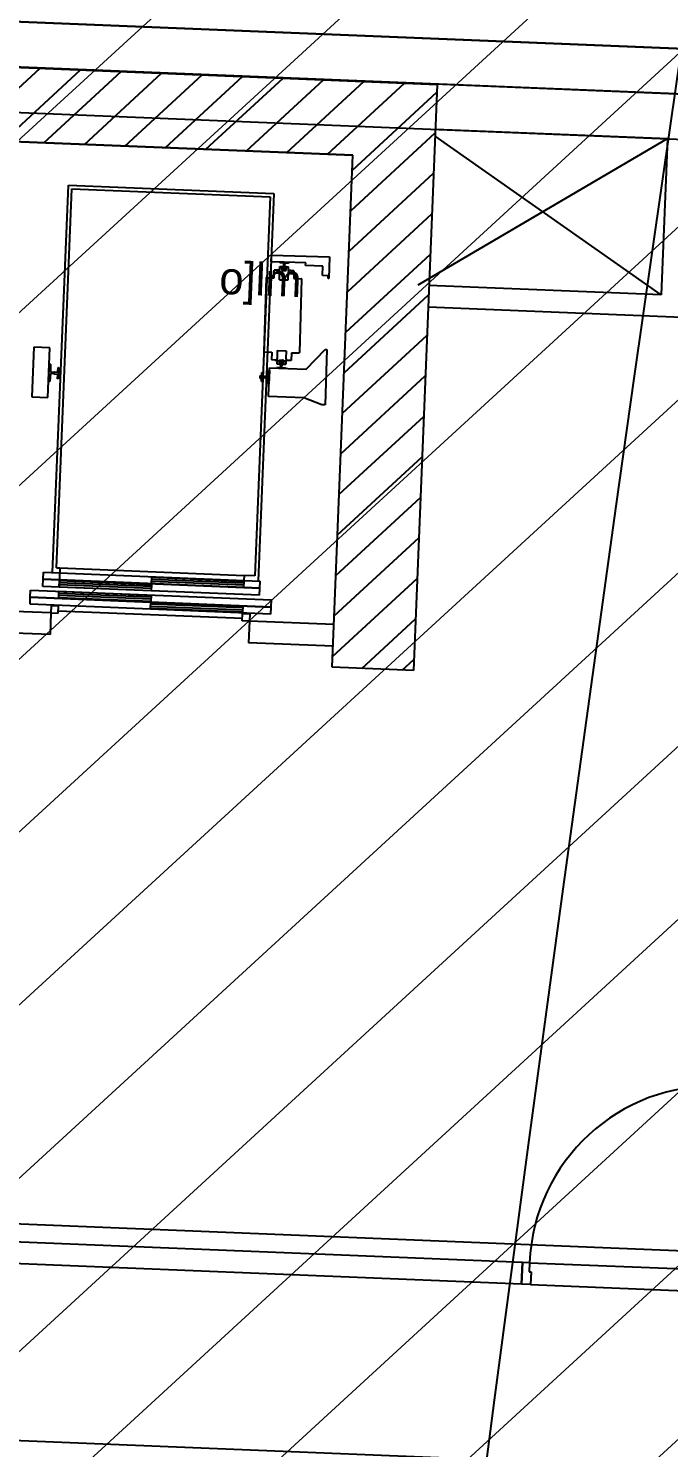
# Model space of a CAD drawing. Extents: x -678889171 to 586587, y -792238163 to 335485.
# Drawn here: x -678722922 to -678719375, y -791968313 to -791960455 of the extents above; entities that cross this region are included whole.
import ezdxf
from ezdxf.enums import TextEntityAlignment as Align

# ---------------------------------------------------------------- set-up
doc = ezdxf.new("R2010")
doc.units = 0
doc.header["$MEASUREMENT"] = 0
for name, color, linetype in [('A-FLOR-PATT', 252, 'Continuous'), ('A-SITE-PATT', 252, 'Continuous'), ('A-WALL', 252, 'Continuous')]:
    doc.layers.add(name, color=color, linetype=linetype)
doc.layers.add('BASEMENT3 LAYOUT$0$HATCH2', color=252, linetype='Continuous', lineweight=15)
doc.styles.add('Ground floor Towers$0$$Bas01-Rname$0$EN-SC', font='swissc.ttf')
doc.styles.add('Ground floor Towers$0$$Bas01-Rname$0$EN-SCL', font='swisscl.ttf')
doc.styles.add('Ground floor Towers$0$04-Ground Floor$0$RN FOR LICENSE UPPER GR$0$AR-SR', font='sarb.shx')
doc.styles.add('Ground floor Towers$0$04-Ground Floor$0$V2-lower ground$0$LEVEL  FOR LICENSE LOWER GR$0$$LG- LEVEL$0$AR-SR', font='sarb.shx')

# ---------------------------------------------------------------- blocks, each defined once
blk = doc.blocks.new('A$C61C61320')
at = {"layer": 'BASEMENT3 LAYOUT$0$HATCH2'}
h = blk.add_hatch(dxfattribs=at)
h.set_pattern_fill('JIS_WOOD', color=256, scale=1000, style=0)
h.set_pattern_definition([(45, (-845211.5632561638, -471074.8112416068), (-499.9999991609842, 499.9999991609843), [])])
edge = h.paths.add_edge_path()
edge.add_line((-87728.88771757309, -14436.92520058164), (11085.99286301623, -14077.61977391216))
edge.add_line((11085.9928630162, -14077.61977391216), (11086.00013759563, -61296.12011963065))
edge.add_line((11086.00013759569, -61296.12011963065), (-23868.16462742418, -60220.57708285929))
edge.add_line((-23868.16462742421, -60220.57708285929), (-23388.15647815715, -47455.2645226442))
edge.add_arc((-38984.06513334403, -44366.02445463254), 15898.9235792472, 348.7958745272753, 525.9866040010601)
edge.add_line((-54409.82303213701, -40516.12001080933), (-55179.78612954497, -49076.3717473704))
edge.add_line((-55179.78612954495, -49076.3717473704), (-87616.00626249687, -47227.09333388295))
edge.add_line((-87616.00626249681, -47227.09333388295), (-87728.88771757303, -14436.92520058164))
blk = doc.blocks.new('GR')
at = {"layer": 'A-FLOR-PATT'}
for p, q in [((89442.48227115592, 226806.0036880783), (54319.33480194682, 226806.0036511518)), ((98135, 226805), (55730, 226805)), ((98135, 226555), (55680, 226555)), ((63279.79147918036, 226554.9820317471, -6.574195595121094e-08), (74231.00905044892, 226553.696920751, -6.574195595121094e-08)), ((63279.79147918036, 226554.9820317471, -6.574195595121094e-08), (74231.00905044892, 226553.696920751, -6.574195595121094e-08)), ((71618.60137801873, 226142.9862007136, -6.574195595121094e-08), (72029.57043398637, 226553.9552566812, -6.574195595121094e-08)), ((71843.10778094898, 226142.9862006172, -6.574195595121094e-08), (72254.05049457285, 226553.928914241, -6.574195595121094e-08)), ((72067.61418387922, 226142.9862005208, -6.574195595121094e-08), (72478.53055515932, 226553.9025718009, -6.574195595121094e-08)), ((72292.1205868097, 226142.9862004241, -6.574195595121094e-08), (72703.01061574626, 226553.8762293607, -6.574195595121094e-08)), ((72516.62698973995, 226142.9862003278, -6.574195595121094e-08), (72927.49067633227, 226553.8498869201, -6.574195595121094e-08)), ((72741.13339266996, 226142.9862002311, -6.574195595121094e-08), (73151.97073691874, 226553.8235444799, -6.574195595121094e-08)), ((72965.6397956002, 226142.9862001347, -6.574195595121094e-08), (73376.45079750544, 226553.79720204, -6.574195595121094e-08)), ((73190.14619853068, 226142.9862000386, -6.574195595121094e-08), (73600.93085809192, 226553.7708595998, -6.574195595121094e-08)), ((73414.65260146093, 226142.9861999417, -6.574195595121094e-08), (73825.41091867862, 226553.7445171594, -6.574195595121094e-08)), ((73639.15900439117, 226142.9861998453, -6.574195595121094e-08), (74049.8909792651, 226553.7181747193, -6.574195595121094e-08)), ((74169.68770575814, 226556.1981132966), (89845.21479806527, 226556.2472603243)), ((74231.00905044892, 226553.696920751, -6.574195595121094e-08), (74230.99081492951, 223305.6208390337, -6.574195595121094e-08)), ((74231.00905044892, 226553.696920751, -6.574195595121094e-08), (74231.00905044892, 223305.6208389314, -6.574195595121094e-08)), ((73781.00905044889, 226060.3298428764, -6.574195595121094e-08), (74231.00905044912, 226510.3298428766, -6.574195595121094e-08)), ((-2249.999999999971, 226305), (106689.9999999999, 226305)), ((73781.00905044866, 225835.8234398495, -6.574195595121094e-08), (74231.00905044866, 226285.8234398495, -6.574195595121094e-08)), ((74170.87256294923, 225440.3205815316), (75518.53570652555, 226306.1981372058)), ((74231.00905044469, 226306.1981133787), (75522.09143448726, 226306.1981151053)), ((75518.53570652561, 225440.3205815316), (74231.00905044474, 226267.560243286)), ((75518.53570652555, 226306.1981151006), (75518.53570652561, 225440.3205815316)), ((69981.00905044892, 226142.9861997839, -6.574195595121094e-08), (73781.00905044892, 226142.9861997839, -6.574195595121094e-08)), ((73781.00905044892, 226142.9861997839, -6.574195595121094e-08), (69981.00905044892, 226142.9861997839, -6.574195595121094e-08)), ((73781.00905044892, 223305.6233653451, -6.574195595121094e-08), (73781.00905044892, 226142.9861997839, -6.574195595121094e-08)), ((73781.00905044892, 223305.6208390337, -6.574195595121094e-08), (73781.00905044892, 226142.9861997839, -6.574195595121094e-08)), ((73781.00905044866, 225611.3170368229, -6.574195595121094e-08), (74231.00905044889, 226061.3170368231, -6.574195595121094e-08)), ((72212.40461625096, 223766.9147712115, -6.574195595121094e-08), (72212.40461625096, 225914.0576283547, -6.574195595121094e-08)), ((72212.40461625096, 225914.0576283547, -6.574195595121094e-08), (73351.6903305367, 225914.0576283547, -6.574195595121094e-08)), ((72232.04747339383, 223794.4147712115, -6.574195595121094e-08), (72232.04747339383, 225894.4147712119, -6.574195595121094e-08)), ((72232.04747339383, 225894.4147712119, -6.574195595121094e-08), (73332.04747339385, 225894.4147712119, -6.574195595121094e-08)), ((73332.04747339385, 225894.4147712119, -6.574195595121094e-08), (73332.04747339382, 223794.4147712115, -6.574195595121094e-08)), ((73351.6903305367, 225914.0576283547, -6.574195595121094e-08), (73351.6903305367, 223766.9147712115, -6.574195595121094e-08)), ((73781.00905044912, 225386.8106337963, -6.574195595121094e-08), (74231.00905044889, 225836.810633796, -6.574195595121094e-08)), ((73781.00905044889, 225162.3042307694, -6.574195595121094e-08), (74231.00905044889, 225612.3042307694, -6.574195595121094e-08)), ((73351.69033053672, 225571.3851540074, -6.574195595121094e-08), (73674.65325818182, 225575.0255833107, -6.574195595121094e-08)), ((73352.10558863213, 225534.5452763293, -6.574195595121094e-08), (73351.69033053672, 225571.3851540074, -6.574195595121094e-08)), ((73425.17134602713, 225535.3688715519, -6.574195595121094e-08), (73352.10558863213, 225534.5452763293, -6.574195595121094e-08)), ((73399.99742961375, 225535.0851118533, -6.574195595121094e-08), (73450.34526244053, 225535.6526312504, -6.574195595121094e-08)), ((73401.57395032654, 225531.4184265062, -6.574195595121094e-08), (73399.99742961375, 225535.0851118533, -6.574195595121094e-08)), ((73422.92595166039, 225530.2774347402, -6.574195595121094e-08), (73401.57395032654, 225531.4184265062, -6.574195595121094e-08)), ((73423.09447723742, 225515.3265843824, -6.574195595121094e-08), (73422.92595166039, 225530.2774347402, -6.574195595121094e-08)), ((73543.6729525585, 225536.7046184255, -6.574195595121094e-08), (73425.17134602713, 225535.3688715519, -6.574195595121094e-08)), ((73448.85179334682, 225531.9513410619, -6.574195595121094e-08), (73427.53093637014, 225530.3293420021, -6.574195595121094e-08)), ((73427.53093637014, 225530.3293420021, -6.574195595121094e-08), (73427.6994619472, 225515.3784916443, -6.574195595121094e-08)), ((73450.34526244053, 225535.6526312504, -6.574195595121094e-08), (73448.85179334682, 225531.9513410619, -6.574195595121094e-08)), ((73543.83905579668, 225521.9686673543, -6.574195595121094e-08), (73543.6729525585, 225536.7046184255, -6.574195595121094e-08)), ((73674.65325818182, 225575.0255833107, -6.574195595121094e-08), (73676.00284699196, 225455.2959808567, -6.574195595121094e-08)), ((73330.99136048603, 225446.4944130058, -6.574195595121094e-08), (73371.51522593197, 225446.9511969107, -6.574195595121094e-08)), ((73401.11665825783, 225490.2701816465, -6.574195595121094e-08), (73371.03075815397, 225489.9310542019, -6.574195595121094e-08)), ((73371.51522593197, 225446.9511969107, -6.574195595121094e-08), (73371.03075815397, 225489.9310542019, -6.574195595121094e-08)), ((73388.83669903174, 225490.1317622814, -6.574195595121094e-08), (73401.11665825783, 225490.2701816465, -6.574195595121094e-08)), ((73401.11665825783, 225490.2701816465, -6.574195595121094e-08), (73388.83669903174, 225490.1317622814, -6.574195595121094e-08)), ((73401.15264729277, 225487.0773922477, -6.574195595121094e-08), (73399.61765238948, 225487.0600898271, -6.574195595121094e-08)), ((73399.67302013552, 225482.1481061367, -6.574195595121094e-08), (73399.61765238948, 225487.0600898271, -6.574195595121094e-08)), ((73401.20801503878, 225482.1654085573, -6.574195595121094e-08), (73399.67302013552, 225482.1481061367, -6.574195595121094e-08)), ((73400.87580856249, 225511.6373106999, -6.574195595121094e-08), (73418.06775147891, 225511.831097811, -6.574195595121094e-08)), ((73401.15264729277, 225487.0773922477, -6.574195595121094e-08), (73400.87580856249, 225511.6373106999, -6.574195595121094e-08)), ((73401.70632475332, 225437.9575553435, -6.574195595121094e-08), (73401.20801503878, 225482.1654085573, -6.574195595121094e-08)), ((73413.15576778851, 225511.775730065, -6.574195595121094e-08), (73418.06775147891, 225511.831097811, -6.574195595121094e-08)), ((73413.39800167749, 225490.2858014194, -6.574195595121094e-08), (73413.15576778851, 225511.775730065, -6.574195595121094e-08)), ((73413.39800167749, 225490.2858014194, -6.574195595121094e-08), (73437.95792012959, 225490.5626401497, -6.574195595121094e-08)), ((73418.30998536796, 225490.3411691654, -6.574195595121094e-08), (73418.06775147891, 225511.831097811, -6.574195595121094e-08)), ((73418.30998536796, 225490.3411691654, -6.574195595121094e-08), (73418.06775147891, 225511.831097811, -6.574195595121094e-08)), ((73419.22910713173, 225490.5179082009, -6.574195595121094e-08), (73421.31412364621, 225493.5682267963, -6.574195595121094e-08)), ((73429.96982009105, 225493.6657935704, -6.574195595121094e-08), (73421.31412364621, 225493.5682267963, -6.574195595121094e-08)), ((73421.34398613952, 225493.5685634055, -6.574195595121094e-08), (73429.93995759774, 225493.6654569611, -6.574195595121094e-08)), ((73422.70318844906, 225509.1814140432, -6.574195595121094e-08), (73423.09447723742, 225515.3265843824, -6.574195595121094e-08)), ((73422.87898104273, 225493.5858658261, -6.574195595121094e-08), (73422.70318844906, 225509.1814140432, -6.574195595121094e-08)), ((73428.40496269448, 225493.6481545405, -6.574195595121094e-08), (73422.87898104273, 225493.5858658261, -6.574195595121094e-08)), ((73427.6994619472, 225515.3784916443, -6.574195595121094e-08), (73428.22917010076, 225509.2437027575, -6.574195595121094e-08)), ((73428.22917010076, 225509.2437027575, -6.574195595121094e-08), (73428.40496269448, 225493.6481545405, -6.574195595121094e-08)), ((73432.12306431908, 225490.6632485343, -6.574195595121094e-08), (73429.96982009105, 225493.6657935704, -6.574195595121094e-08)), ((73432.80370255018, 225511.9972010492, -6.574195595121094e-08), (73449.99564546667, 225512.1909881604, -6.574195595121094e-08)), ((73432.80370255018, 225511.9972010492, -6.574195595121094e-08), (73437.71568624061, 225512.0525687953, -6.574195595121094e-08)), ((73433.0459364392, 225490.5072724036, -6.574195595121094e-08), (73432.80370255018, 225511.9972010492, -6.574195595121094e-08)), ((73433.0459364392, 225490.5072724036, -6.574195595121094e-08), (73432.80370255018, 225511.9972010492, -6.574195595121094e-08)), ((73437.95792012959, 225490.5626401497, -6.574195595121094e-08), (73437.71568624061, 225512.0525687953, -6.574195595121094e-08)), ((73450.27248419693, 225487.6310697083, -6.574195595121094e-08), (73449.99564546667, 225512.1909881604, -6.574195595121094e-08)), ((73480.32239526583, 225491.1629865517, -6.574195595121094e-08), (73450.23649516201, 225490.8238591071, -6.574195595121094e-08)), ((73462.51645438802, 225490.9622784723, -6.574195595121094e-08), (73450.23649516201, 225490.8238591071, -6.574195595121094e-08)), ((73450.27248419693, 225487.6310697083, -6.574195595121094e-08), (73451.80747910021, 225487.648372129, -6.574195595121094e-08)), ((73450.32785194299, 225482.7190860179, -6.574195595121094e-08), (73451.86284684626, 225482.7363884386, -6.574195595121094e-08)), ((73450.82616165753, 225438.5112328041, -6.574195595121094e-08), (73450.32785194299, 225482.7190860179, -6.574195595121094e-08)), ((73451.86284684626, 225482.7363884386, -6.574195595121094e-08), (73451.80747910021, 225487.648372129, -6.574195595121094e-08)), ((73480.32239526583, 225491.1629865517, -6.574195595121094e-08), (73480.80686304384, 225448.1831292605, -6.574195595121094e-08)), ((73480.80686304384, 225448.1831292605, -6.574195595121094e-08), (73521.33072848979, 225448.6399131655, -6.574195595121094e-08)), ((73639.62273775988, 225523.0483384024, -6.574195595121094e-08), (73543.83905579668, 225521.9686673543, -6.574195595121094e-08)), ((73640.21794102997, 225470.2445137303, -6.574195595121094e-08), (73639.62273775988, 225523.0483384024, -6.574195595121094e-08)), ((73670.91783909508, 225470.5905621432, -6.574195595121094e-08), (73640.21794102997, 225470.2445137303, -6.574195595121094e-08)), ((73671.09086330152, 225455.2406131107, -6.574195595121094e-08), (73670.91783909508, 225470.5905621432, -6.574195595121094e-08)), ((73676.00284699196, 225455.2959808567, -6.574195595121094e-08), (73671.09086330152, 225455.2406131107, -6.574195595121094e-08)), ((73327.95597552079, 225443.389818358, -6.574195595121094e-08), (73332.52381457051, 225038.1511638983, -6.574195595121094e-08)), ((73401.70632475332, 225437.9575553435, -6.574195595121094e-08), (73450.82616165753, 225438.5112328041, -6.574195595121094e-08)), ((73524.43532313756, 225445.6045282002, -6.574195595121094e-08), (73529.0031621873, 225040.3658737406, -6.574195595121094e-08)), ((73781.00905044889, 224937.7978277428, -6.574195595121094e-08), (74231.00905044889, 225387.7978277428, -6.574195595121094e-08)), ((75518.53570652561, 225440.3205815316), (74231.00905044591, 225440.3205815317)), ((75638.53570652562, 225320.3205815316), (74231.00905044607, 225320.3205815316)), ((73781.00905044866, 224713.2914247159, -6.574195595121094e-08), (74231.00905044889, 225163.2914247161, -6.574195595121094e-08)), ((73569.32333501276, 224949.9371174363, -6.574195595121094e-08), (73669.99430133439, 225062.2196291627, -6.574195595121094e-08)), ((73669.99430133439, 225062.2196291627, -6.574195595121094e-08), (73680.43226667652, 225062.3372856231, -6.574195595121094e-08)), ((73680.43226667652, 225062.3372856231, -6.574195595121094e-08), (73683.89275080511, 224755.3383049719, -6.574195595121094e-08)), ((72146.79747339382, 225008.8414002434, -6.574195595121094e-08), (72058.01175910812, 225008.8414002433, -6.574195595121094e-08)), ((72058.01175910812, 225008.8414002433, -6.574195595121094e-08), (72058.0117591081, 224733.8414002433, -6.574195595121094e-08)), ((72146.79747339382, 224733.8414002433, -6.574195595121094e-08), (72146.79747339382, 225008.8414002434, -6.574195595121094e-08)), ((73335.62840921832, 225035.1157789331, -6.574195595121094e-08), (73376.15227466427, 225035.5725628381, -6.574195595121094e-08)), ((73376.15227466427, 225035.5725628381, -6.574195595121094e-08), (73376.63674244226, 224992.5927055469, -6.574195595121094e-08)), ((73406.7226425461, 224992.9318329915, -6.574195595121094e-08), (73376.63674244226, 224992.5927055469, -6.574195595121094e-08)), ((73394.44268332004, 224992.7934136263, -6.574195595121094e-08), (73406.7226425461, 224992.9318329915, -6.574195595121094e-08)), ((73406.7226425461, 224992.9318329915, -6.574195595121094e-08), (73394.44268332004, 224992.7934136263, -6.574195595121094e-08)), ((73406.63128576512, 225001.0366060807, -6.574195595121094e-08), (73405.09629086184, 225001.0193036601, -6.574195595121094e-08)), ((73405.09629086184, 225001.0193036601, -6.574195595121094e-08), (73405.15165860792, 224996.1073199696, -6.574195595121094e-08)), ((73406.68665351116, 224996.1246223903, -6.574195595121094e-08), (73405.15165860792, 224996.1073199696, -6.574195595121094e-08)), ((73406.1329760506, 225045.2444592945, -6.574195595121094e-08), (73455.25281295479, 225045.7981367551, -6.574195595121094e-08)), ((73406.1329760506, 225045.2444592945, -6.574195595121094e-08), (73406.63128576512, 225001.0366060807, -6.574195595121094e-08)), ((73406.68665351116, 224996.1246223903, -6.574195595121094e-08), (73406.96349224146, 224971.5647039381, -6.574195595121094e-08)), ((73419.00121757852, 224993.1930519489, -6.574195595121094e-08), (73443.56113603058, 224993.4698906792, -6.574195595121094e-08)), ((73419.00121757852, 224993.1930519489, -6.574195595121094e-08), (73419.24345146751, 224971.7031233033, -6.574195595121094e-08)), ((73423.91320126891, 224993.248419695, -6.574195595121094e-08), (73424.15543515793, 224971.7584910494, -6.574195595121094e-08)), ((73423.91320126891, 224993.248419695, -6.574195595121094e-08), (73424.15543515793, 224971.7584910494, -6.574195595121094e-08)), ((73424.83607338901, 224993.0924435643, -6.574195595121094e-08), (73426.98931761706, 224990.0898985282, -6.574195595121094e-08)), ((73435.64501406194, 224990.1874653023, -6.574195595121094e-08), (73426.98931761706, 224990.0898985282, -6.574195595121094e-08)), ((73427.01918011038, 224990.0902351374, -6.574195595121094e-08), (73435.61515156862, 224990.1871286931, -6.574195595121094e-08)), ((73428.55417501363, 224990.1075375581, -6.574195595121094e-08), (73434.08015666532, 224990.1698262724, -6.574195595121094e-08)), ((73428.72996760736, 224974.5119893411, -6.574195595121094e-08), (73428.55417501363, 224990.1075375581, -6.574195595121094e-08)), ((73434.08015666532, 224990.1698262724, -6.574195595121094e-08), (73434.25594925908, 224974.5742780553, -6.574195595121094e-08)), ((73437.73003057636, 224993.2377838977, -6.574195595121094e-08), (73435.64501406194, 224990.1874653023, -6.574195595121094e-08)), ((73438.64915234018, 224993.4145229332, -6.574195595121094e-08), (73438.8913862292, 224971.9245942876, -6.574195595121094e-08)), ((73438.64915234018, 224993.4145229332, -6.574195595121094e-08), (73438.8913862292, 224971.9245942876, -6.574195595121094e-08)), ((73443.56113603058, 224993.4698906792, -6.574195595121094e-08), (73443.80336991958, 224971.9799620336, -6.574195595121094e-08)), ((73455.25281295479, 225045.7981367551, -6.574195595121094e-08), (73455.7511226693, 225001.5902835413, -6.574195595121094e-08)), ((73455.7511226693, 225001.5902835413, -6.574195595121094e-08), (73457.28611757257, 225001.6075859619, -6.574195595121094e-08)), ((73455.80649041536, 224996.6782998508, -6.574195595121094e-08), (73457.34148531863, 224996.6956022715, -6.574195595121094e-08)), ((73455.80649041536, 224996.6782998508, -6.574195595121094e-08), (73456.08332914567, 224972.1183813987, -6.574195595121094e-08)), ((73485.92837955413, 224993.8246378967, -6.574195595121094e-08), (73455.8424794503, 224993.4855104521, -6.574195595121094e-08)), ((73468.12243867634, 224993.6239298172, -6.574195595121094e-08), (73455.8424794503, 224993.4855104521, -6.574195595121094e-08)), ((73457.28611757257, 225001.6075859619, -6.574195595121094e-08), (73457.34148531863, 224996.6956022715, -6.574195595121094e-08)), ((73485.4439117761, 225036.8044951879, -6.574195595121094e-08), (73525.9677772221, 225037.2612790928, -6.574195595121094e-08)), ((73485.4439117761, 225036.8044951879, -6.574195595121094e-08), (73485.92837955413, 224993.8246378967, -6.574195595121094e-08)), ((72146.79747339383, 224920.4485431005, -6.574195595121094e-08), (72153.86890196527, 224918.4842573862, -6.574195595121094e-08)), ((72146.79747339385, 224822.2342573862, -6.574195595121094e-08), (72146.79747339383, 224920.4485431005, -6.574195595121094e-08)), ((72153.86890196527, 224918.4842573862, -6.574195595121094e-08), (72156.22604482241, 224875.2699716719, -6.574195595121094e-08)), ((72196.6903305367, 224902.7699716719, -6.574195595121094e-08), (72199.44033053666, 224902.7699716719, -6.574195595121094e-08)), ((72196.69033053669, 224878.8056859576, -6.574195595121094e-08), (72196.6903305367, 224902.7699716719, -6.574195595121094e-08)), ((72199.44033053666, 224902.7699716719, -6.574195595121094e-08), (72199.44033053669, 224839.9128288147, -6.574195595121094e-08)), ((73328.23074937536, 224901.4708683101, -6.574195595121094e-08), (73315.9507901493, 224901.3324489449, -6.574195595121094e-08)), ((73315.9507901493, 224901.3324489449, -6.574195595121094e-08), (73316.0822885462, 224889.6664876802, -6.574195595121094e-08)), ((73316.88216854364, 224900.4218334554, -6.574195595121094e-08), (73342.67008291834, 224900.7125141221, -6.574195595121094e-08)), ((73316.99290403577, 224890.5978660745, -6.574195595121094e-08), (73316.88216854364, 224900.4218334554, -6.574195595121094e-08)), ((73325.87066697895, 224920.1735827409, -6.574195595121094e-08), (73328.01965984353, 224920.1978061298, -6.574195595121094e-08)), ((73326.42434443955, 224871.0537458367, -6.574195595121094e-08), (73325.87066697895, 224920.1735827409, -6.574195595121094e-08)), ((73328.01965984353, 224920.1978061298, -6.574195595121094e-08), (73328.23074937536, 224901.4708683101, -6.574195595121094e-08)), ((73342.67008291834, 224900.7125141221, -6.574195595121094e-08), (73348.83082543613, 224898.9397299209, -6.574195595121094e-08)), ((73348.83082543613, 224898.9397299209, -6.574195595121094e-08), (73359.88278873959, 224899.0643073494, -6.574195595121094e-08)), ((73359.88278873959, 224899.0643073494, -6.574195595121094e-08), (73361.34412936936, 224932.8549581258, -6.574195595121094e-08)), ((73361.34412936936, 224932.8549581258, -6.574195595121094e-08), (73366.85280860044, 224934.4522417434, -6.574195595121094e-08)), ((73366.7040077829, 224947.6531979115, -6.574195595121094e-08), (73569.32333501276, 224949.9371174363, -6.574195595121094e-08)), ((73367.28536911651, 224896.077369162, -6.574195595121094e-08), (73366.7040077829, 224947.6531979115, -6.574195595121094e-08)), ((73366.85280860044, 224934.4522417434, -6.574195595121094e-08), (73367.71792963258, 224857.7024965806, -6.574195595121094e-08)), ((73406.61387526759, 224948.1030608481, -6.574195595121094e-08), (73408.1073443613, 224951.8043510366, -6.574195595121094e-08)), ((73456.96170809437, 224948.6705802453, -6.574195595121094e-08), (73406.61387526759, 224948.1030608481, -6.574195595121094e-08)), ((73406.96349224146, 224971.5647039381, -6.574195595121094e-08), (73424.15543515793, 224971.7584910494, -6.574195595121094e-08)), ((73408.1073443613, 224951.8043510366, -6.574195595121094e-08), (73429.42820133799, 224953.4263500965, -6.574195595121094e-08)), ((73419.24345146751, 224971.7031233033, -6.574195595121094e-08), (73424.15543515793, 224971.7584910494, -6.574195595121094e-08)), ((73429.2596757609, 224968.3772004542, -6.574195595121094e-08), (73428.72996760736, 224974.5119893411, -6.574195595121094e-08)), ((73429.42820133799, 224953.4263500965, -6.574195595121094e-08), (73429.2596757609, 224968.3772004542, -6.574195595121094e-08)), ((73434.25594925908, 224974.5742780553, -6.574195595121094e-08), (73433.86466047066, 224968.4291077161, -6.574195595121094e-08)), ((73433.86466047066, 224968.4291077161, -6.574195595121094e-08), (73434.03318604773, 224953.4782573584, -6.574195595121094e-08)), ((73434.03318604773, 224953.4782573584, -6.574195595121094e-08), (73455.38518738156, 224952.3372655924, -6.574195595121094e-08)), ((73438.8913862292, 224971.9245942876, -6.574195595121094e-08), (73456.08332914567, 224972.1183813987, -6.574195595121094e-08)), ((73438.8913862292, 224971.9245942876, -6.574195595121094e-08), (73443.80336991958, 224971.9799620336, -6.574195595121094e-08)), ((73455.38518738156, 224952.3372655924, -6.574195595121094e-08), (73456.96170809437, 224948.6705802453, -6.574195595121094e-08)), ((73781.00905044866, 224488.7850216893, -6.574195595121094e-08), (74231.00905044889, 224938.7850216895, -6.574195595121094e-08)), ((72153.86890196527, 224824.1985431004, -6.574195595121094e-08), (72146.79747339385, 224822.2342573862, -6.574195595121094e-08)), ((72156.22604482238, 224867.4128288148, -6.574195595121094e-08), (72153.86890196527, 224824.1985431004, -6.574195595121094e-08)), ((72156.22604482241, 224875.2699716719, -6.574195595121094e-08), (72170.36890196527, 224875.2699716719, -6.574195595121094e-08)), ((72170.36890196527, 224867.4128288148, -6.574195595121094e-08), (72156.22604482238, 224867.4128288148, -6.574195595121094e-08)), ((72170.36890196527, 224875.2699716719, -6.574195595121094e-08), (72178.22604482238, 224877.6271145291, -6.574195595121094e-08)), ((72178.2260448224, 224865.0556859576, -6.574195595121094e-08), (72170.36890196527, 224867.4128288148, -6.574195595121094e-08)), ((72178.22604482238, 224877.6271145291, -6.574195595121094e-08), (72211.22604482241, 224877.6271145291, -6.574195595121094e-08)), ((72211.2260448224, 224865.0556859576, -6.574195595121094e-08), (72178.2260448224, 224865.0556859576, -6.574195595121094e-08)), ((72212.40461625098, 224878.8056859576, -6.574195595121094e-08), (72196.69033053669, 224878.8056859576, -6.574195595121094e-08)), ((72196.69033053669, 224839.9128288148, -6.574195595121094e-08), (72196.69033053667, 224863.8771145291, -6.574195595121094e-08)), ((72196.69033053667, 224863.8771145291, -6.574195595121094e-08), (72212.40461625098, 224863.8771145291, -6.574195595121094e-08)), ((72199.44033053669, 224839.9128288147, -6.574195595121094e-08), (72196.69033053669, 224839.9128288148, -6.574195595121094e-08)), ((72211.22604482241, 224877.6271145291, -6.574195595121094e-08), (72211.2260448224, 224865.0556859576, -6.574195595121094e-08)), ((72212.40461625098, 224863.8771145291, -6.574195595121094e-08), (72212.40461625098, 224878.8056859576, -6.574195595121094e-08)), ((73316.0822885462, 224889.6664876802, -6.574195595121094e-08), (73328.36224777227, 224889.8049070453, -6.574195595121094e-08)), ((73342.78081841048, 224890.8885467414, -6.574195595121094e-08), (73316.99290403577, 224890.5978660745, -6.574195595121094e-08)), ((73328.57333730409, 224871.0779692256, -6.574195595121094e-08), (73326.42434443955, 224871.0537458367, -6.574195595121094e-08)), ((73328.36224777227, 224889.8049070453, -6.574195595121094e-08), (73328.57333730409, 224871.0779692256, -6.574195595121094e-08)), ((73348.9000351187, 224892.7997503078, -6.574195595121094e-08), (73342.78081841048, 224890.8885467414, -6.574195595121094e-08)), ((73359.95199842217, 224892.9243277365, -6.574195595121094e-08), (73348.9000351187, 224892.7997503078, -6.574195595121094e-08)), ((73362.17464556023, 224859.1752027696, -6.574195595121094e-08), (73359.95199842217, 224892.9243277365, -6.574195595121094e-08)), ((73367.71792963258, 224857.7024965806, -6.574195595121094e-08), (73362.17464556023, 224859.1752027696, -6.574195595121094e-08)), ((73368.49653856152, 224788.6277259341, -6.574195595121094e-08), (73367.28536911651, 224896.077369162, -6.574195595121094e-08)), ((73563.1338922944, 224790.8216728716, -6.574195595121094e-08), (73368.49653856152, 224788.6277259341, -6.574195595121094e-08)), ((73664.85881400474, 224755.1237549559, -6.574195595121094e-08), (73563.1338922944, 224790.8216728716, -6.574195595121094e-08)), ((73683.89275080511, 224755.3383049719, -6.574195595121094e-08), (73664.85881400474, 224755.1237549559, -6.574195595121094e-08)), ((72058.0117591081, 224733.8414002433, -6.574195595121094e-08), (72146.79747339382, 224733.8414002433, -6.574195595121094e-08)), ((73781.00905044912, 224264.2786186626, -6.574195595121094e-08), (74231.00905044889, 224714.2786186624, -6.574195595121094e-08)), ((73781.00905044889, 224039.7722156357, -6.574195595121094e-08), (74231.00905044889, 224489.7722156357, -6.574195595121094e-08)), ((73781.00905044889, 223815.2658126091, -6.574195595121094e-08), (74231.00905044889, 224265.2658126091, -6.574195595121094e-08)), ((73781.00905044866, 223590.7594095822, -6.574195595121094e-08), (74231.00905044889, 224040.7594095825, -6.574195595121094e-08)), ((73781.00905044866, 223366.2530065556, -6.574195595121094e-08), (74231.00905044889, 223816.2530065558, -6.574195595121094e-08)), ((72162.11890196237, 223727.6290569257, -6.574195595121094e-08), (72162.11890196239, 223766.9147712115, -6.574195595121094e-08)), ((72162.11890196239, 223766.9147712115, -6.574195595121094e-08), (73362.69033053382, 223766.9147712115, -6.574195595121094e-08)), ((73362.6903305338, 223727.6290569258, -6.574195595121094e-08), (72162.11890196237, 223727.6290569257, -6.574195595121094e-08)), ((72162.1189019624, 223688.34334264, -6.574195595121094e-08), (72162.11890196237, 223727.6290569257, -6.574195595121094e-08)), ((72162.11890196237, 223727.6290569257, -6.574195595121094e-08), (73362.6903305338, 223727.6290569258, -6.574195595121094e-08)), ((72232.04747339383, 223794.4147712115, -6.574195595121094e-08), (72251.69033053379, 223794.4147712115, -6.574195595121094e-08)), ((72251.69033053379, 223794.4147712115, -6.574195595121094e-08), (72251.6903305338, 223688.3433426401, -6.574195595121094e-08)), ((72251.69033053379, 223794.4147712115, -6.574195595121094e-08), (73273.11890196243, 223794.4147712115, -6.574195595121094e-08)), ((72251.6903305338, 223688.3433426401, -6.574195595121094e-08), (72251.69033053382, 223723.7004854972, -6.574195595121094e-08)), ((72251.69033053382, 223723.7004854972, -6.574195595121094e-08), (72762.4046162481, 223723.7004854972, -6.574195595121094e-08)), ((72762.4046162481, 223727.6290569258, -6.574195595121094e-08), (72762.40461624811, 223762.9861997829, -6.574195595121094e-08)), ((72762.40461624811, 223762.9861997829, -6.574195595121094e-08), (73273.1189019624, 223762.986199783, -6.574195595121094e-08)), ((73273.1189019624, 223751.2004854972, -6.574195595121094e-08), (72762.40461624812, 223751.2004854972, -6.574195595121094e-08)), ((73273.11890196241, 223739.4147712115, -6.574195595121094e-08), (72762.4046162481, 223739.4147712115, -6.574195595121094e-08)), ((73273.11890196241, 223727.6290569258, -6.574195595121094e-08), (72762.4046162481, 223727.6290569258, -6.574195595121094e-08)), ((72762.4046162481, 223723.7004854972, -6.574195595121094e-08), (72762.40461624808, 223688.3433426401, -6.574195595121094e-08)), ((73332.04747339382, 223794.4147712115, -6.574195595121094e-08), (73273.11890196243, 223794.4147712115, -6.574195595121094e-08)), ((73273.11890196243, 223794.4147712115, -6.574195595121094e-08), (73273.11890196237, 223766.9147712115, -6.574195595121094e-08)), ((73273.1189019624, 223762.986199783, -6.574195595121094e-08), (73273.11890196241, 223727.6290569258, -6.574195595121094e-08)), ((73362.6903305338, 223727.6290569255, -6.574195595121094e-08), (73362.69033053383, 223766.9147712113, -6.574195595121094e-08)), ((73362.69033053378, 223688.3433426399, -6.574195595121094e-08), (73362.6903305338, 223727.6290569255, -6.574195595121094e-08)), ((72094.54747339092, 223625.4861997829, -6.574195595121094e-08), (72094.54747339097, 223664.7719140687, -6.574195595121094e-08)), ((72094.54747339097, 223664.7719140687, -6.574195595121094e-08), (73430.2617591052, 223664.7719140686, -6.574195595121094e-08)), ((73362.69033053379, 223688.34334264, -6.574195595121094e-08), (72162.1189019624, 223688.34334264, -6.574195595121094e-08)), ((72762.40461624811, 223711.9147712115, -6.574195595121094e-08), (72251.69033053382, 223711.9147712115, -6.574195595121094e-08)), ((72762.4046162481, 223700.1290569258, -6.574195595121094e-08), (72251.69033053379, 223700.1290569258, -6.574195595121094e-08)), ((72762.40461624808, 223688.3433426401, -6.574195595121094e-08), (72251.6903305338, 223688.3433426401, -6.574195595121094e-08)), ((72251.69033053382, 223629.4147712115, -6.574195595121094e-08), (72251.69033053382, 223664.7719140686, -6.574195595121094e-08)), ((72251.69033053382, 223664.7719140686, -6.574195595121094e-08), (72762.40461624811, 223664.7719140686, -6.574195595121094e-08)), ((72762.40461624811, 223652.986199783, -6.574195595121094e-08), (72251.69033053382, 223652.9861997829, -6.574195595121094e-08)), ((72762.4046162481, 223641.2004854972, -6.574195595121094e-08), (72251.6903305338, 223641.2004854972, -6.574195595121094e-08)), ((72762.40461624811, 223664.7719140686, -6.574195595121094e-08), (72762.40461624808, 223629.4147712115, -6.574195595121094e-08)), ((73430.26175910524, 223625.4861997827, -6.574195595121094e-08), (73430.26175910521, 223664.7719140684, -6.574195595121094e-08)), ((72094.54747339095, 223586.2004854972, -6.574195595121094e-08), (72094.54747339092, 223625.4861997829, -6.574195595121094e-08)), ((72094.54747339092, 223625.4861997829, -6.574195595121094e-08), (73430.26175910524, 223625.486199783, -6.574195595121094e-08)), ((73430.26175910524, 223625.486199783, -6.574195595121094e-08), (72094.54747339092, 223625.4861997829, -6.574195595121094e-08)), ((73430.26175910523, 223586.2004854972, -6.574195595121094e-08), (72094.54747339095, 223586.2004854972, -6.574195595121094e-08)), ((72251.6903305338, 223582.2719140686, -6.574195595121094e-08), (72212.4046162481, 223582.2719140686, -6.574195595121094e-08)), ((72212.4046162481, 223582.2719140686, -6.574195595121094e-08), (72212.4046162481, 223542.9861997829, -6.574195595121094e-08)), ((72762.40461624808, 223629.4147712115, -6.574195595121094e-08), (72251.69033053382, 223629.4147712115, -6.574195595121094e-08)), ((72251.6903305338, 223542.9861997829, -6.574195595121094e-08), (72251.6903305338, 223582.2719140686, -6.574195595121094e-08)), ((72762.40461624811, 223590.1290569258, -6.574195595121094e-08), (72762.40461624808, 223625.4861997829, -6.574195595121094e-08)), ((72762.40461624808, 223625.4861997829, -6.574195595121094e-08), (73273.11890196239, 223625.486199783, -6.574195595121094e-08)), ((73273.1189019624, 223613.7004854972, -6.574195595121094e-08), (72762.40461624808, 223613.7004854972, -6.574195595121094e-08)), ((73273.11890196239, 223601.9147712115, -6.574195595121094e-08), (72762.40461624811, 223601.9147712115, -6.574195595121094e-08)), ((73273.11890196239, 223590.1290569258, -6.574195595121094e-08), (72762.40461624811, 223590.1290569258, -6.574195595121094e-08)), ((73273.11890196239, 223625.486199783, -6.574195595121094e-08), (73273.11890196239, 223590.1290569258, -6.574195595121094e-08)), ((73273.11890196239, 223582.2719140686, -6.574195595121094e-08), (73312.4046162481, 223582.2719140687, -6.574195595121094e-08)), ((73273.1189019624, 223542.9861997829, -6.574195595121094e-08), (73273.11890196239, 223582.2719140686, -6.574195595121094e-08)), ((73312.4046162481, 223582.2719140687, -6.574195595121094e-08), (73312.40461624812, 223542.986199783, -6.574195595121094e-08)), ((73430.26175910521, 223586.200485497, -6.574195595121094e-08), (73430.26175910524, 223625.4861997827, -6.574195595121094e-08)), ((73944.88501081127, 223305.6225638911, -6.574195595121094e-08), (74231.00905044889, 223591.7466035287, -6.574195595121094e-08)), ((72212.4046162481, 223542.986199784, -6.574195595121094e-08), (71402.61845300719, 223542.9861997837, -6.574195595121094e-08)), ((72212.4046162481, 223542.9861997829, -6.574195595121094e-08), (72251.6903305338, 223542.9861997829, -6.574195595121094e-08)), ((72212.40461624808, 223542.9861997818, -6.574195595121094e-08), (72212.40461624811, 223422.9861997818, -6.574195595121094e-08)), ((73273.11890196239, 223554.7719140686, -6.574195595121094e-08), (72251.6903305338, 223554.7719140687, -6.574195595121094e-08)), ((73312.40461624812, 223542.986199783, -6.574195595121094e-08), (73273.1189019624, 223542.9861997829, -6.574195595121094e-08)), ((73781.00905044889, 223542.9861997833, -6.574195595121094e-08), (73312.40461624808, 223542.9861997833, -6.574195595121094e-08)), ((73312.40461624808, 223542.9861997832, -6.574195595121094e-08), (73312.40461624811, 223422.9861997831, -6.574195595121094e-08)), ((72212.40461624811, 223422.9861997839, -6.574195595121094e-08), (71402.61845300722, 223422.9861997837, -6.574195595121094e-08)), ((73781.00905044889, 223422.9861997834, -6.574195595121094e-08), (73312.4046162481, 223422.9861997833, -6.574195595121094e-08)), ((74169.39031586889, 223305.6214659221, -6.574195595121094e-08), (74231.00905044889, 223367.2402005021, -6.574195595121094e-08)), ((74231.00905044892, 223305.6208389314, -6.574195595121094e-08), (73781.00905044892, 223305.6233653451, -6.574195595121094e-08)), ((74230.99081492951, 223305.6208390337, -6.574195595121094e-08), (73781.00905044892, 223305.6208390337, -6.574195595121094e-08)), ((109690, 220155), (63925, 220155)), ((74967.89491456852, 220056.2427353533), (68382.9654737507, 220056.2427353533)), ((74967.89491456852, 220056.2427353533), (74967.89491456853, 219936.2427353533)), ((74967.89491456852, 220056.2427353533), (74967.89491456852, 219936.2427353533)), ((74967.89491456852, 219936.2427353533), (74967.89491456852, 220056.2427353533)), ((75007.8949145685, 220056.2427353533), (74967.89491456852, 220056.2427353533)), ((75007.8949145685, 220056.2427353533), (75007.8949145685, 220006.2427353533)), ((75007.8949145685, 220056.2427353533), (76027.89491456821, 220056.2427353533)), ((75007.8949145685, 220006.2427353533), (75017.8949145685, 220006.2427353533)), ((75017.8949145685, 220006.2427353533), (75017.89491456852, 219936.2427353533)), ((74967.89491456852, 219936.2427353533), (68282.97161910459, 219936.2427353533)), ((75017.89491456852, 219936.2427353533), (74967.89491456852, 219936.2427353533)), ((75017.8949145685, 219936.2427353533), (76017.89491456821, 219936.2427353533)), ((76169.68770575838, 218956.8271075161), (67819.50721043887, 218956.8271075161))]:
    blk.add_line(p, q, dxfattribs=at)
for centre, radius, start, end in [((687279.656740699, 163488.6097753342), 623072.5456272444, 169.8809308091749, 188.016783999427), ((687377.2148750997, 163494.3993246956), 622619.9563395467, 169.8833632136182, 188.0029312343603), ((687457.6315433225, 163499.1463224945), 615150.2507543761, 171.0710527946992, 188.0887984813754), ((73419.66241271418, 225492.9355327815, -6.574195595121094e-08), 2.456147866184668, 236.4169427849416, 259.8388862381633), ((73418.75179722461, 225492.0041543871, -6.574195595121094e-08), 1.228073933092334, 248.6214962744834, 263.8684170938905), ((73431.63537295956, 225493.0704916625, -6.574195595121094e-08), 2.456147866184668, 281.4527319868765, 304.874675439708), ((73521.36533333108, 225445.569923359, -6.574195595121094e-08), 3.070184832730834, 0.6458091111227338, 90.64580911112273), ((73331.02596532731, 225443.4244231993, -6.574195595121094e-08), 3.070184832730834, 90.64580911112273, 180.6458091111227), ((73335.59380437703, 225038.1857687396, -6.574195595121094e-08), 3.070184832730834, 180.6458091111227, 270.6458091111227), ((73424.39238635419, 224991.5958159257, -6.574195595121094e-08), 1.228073933092334, 97.42320112970727, 112.6701219494579), ((73425.32376474854, 224990.6852004361, -6.574195595121094e-08), 2.456147866184668, 101.4527319868766, 124.8746754397081), ((73437.29672499392, 224990.8201593171, -6.574195595121094e-08), 2.456147866184668, 56.41694278494163, 79.83888623816328), ((73525.93317238081, 225040.3312688993, -6.574195595121094e-08), 3.070184832730834, 270.6458091111227, 0.6458091111227338), ((76027.89491456821, 220056.2427353533), 1019.999999999704, 90, 180)]:
    blk.add_arc(centre, radius, start, end, dxfattribs=at)
at = {"layer": 'A-FLOR-PATT', "style": 'Ground floor Towers$0$04-Ground Floor$0$RN FOR LICENSE UPPER GR$0$AR-SR'}
blk.add_text('o]lm', height=180, dxfattribs=at).set_placement((73070.03377277723, 225346.5411801235))
at = {"layer": 'A-FLOR-PATT', "style": 'Ground floor Towers$0$04-Ground Floor$0$V2-lower ground$0$LEVEL  FOR LICENSE LOWER GR$0$$LG- LEVEL$0$AR-SR', "flags": 12}
for tag, p in [('L', (30296.07288644527, 72859.53473235783)), ('P', (30237.50458115668, 72203.99769414036))]:
    blk.add_attdef(tag, text='', height=500, dxfattribs=at).set_placement(p, align=Align.RIGHT)
at = {"layer": 'A-FLOR-PATT'}
for tag, p, height, style in [('N', (85492.25876324323, 56633.4995742733), 250, 'Ground floor Towers$0$$Bas01-Rname$0$EN-SC'), ('N', (89389.48149106537, 56633.4995742733), 250, 'Ground floor Towers$0$$Bas01-Rname$0$EN-SC'), ('N', (94597.61363499537, 56633.4995742733), 250, 'Ground floor Towers$0$$Bas01-Rname$0$EN-SC'), ('AN', (85922.66280553787, 56313.08159666645), 200, 'Ground floor Towers$0$$Bas01-Rname$0$EN-SCL'), ('AN', (89819.88553336001, 56313.08159666645), 200, 'Ground floor Towers$0$$Bas01-Rname$0$EN-SCL'), ('AN', (95028.01767729002, 56313.08159666645), 200, 'Ground floor Towers$0$$Bas01-Rname$0$EN-SCL'), ('SN', (85299.47460008037, 56025.08594095582), 200, 'Ground floor Towers$0$$Bas01-Rname$0$EN-SCL'), ('F', (85927.04975899268, 56008.67972904726), 200, 'Ground floor Towers$0$$Bas01-Rname$0$EN-SCL'), ('SN', (89196.69732790251, 56025.08594095582), 200, 'Ground floor Towers$0$$Bas01-Rname$0$EN-SCL'), ('F', (89824.27248681482, 56008.67972904726), 200, 'Ground floor Towers$0$$Bas01-Rname$0$EN-SCL'), ('SN', (94404.82947183252, 56025.08594095582), 200, 'Ground floor Towers$0$$Bas01-Rname$0$EN-SCL'), ('F', (95032.40463074483, 56008.67972904726), 200, 'Ground floor Towers$0$$Bas01-Rname$0$EN-SCL')]:
    blk.add_attdef(tag, p, '', height=height, dxfattribs=dict(at, style=style))
at = {"layer": 'A-FLOR-PATT', "style": 'Ground floor Towers$0$$Bas01-Rname$0$EN-SCL', "width": 0.8}
for p in [(85305.16036184286, 56295.1433535593), (89202.383089665, 56295.1433535593), (94410.51523359501, 56295.1433535593)]:
    blk.add_attdef('FN', p, '', height=250, dxfattribs=at)

msp = doc.modelspace()

# ---------------------------------------------------------------- block references
at = {"layer": 'A-SITE-PATT', "rotation": 357.6731745000001}
msp.add_blockref('A$C61C61320', (-678706236.4347705, -791940527.995869, -212772), dxfattribs=at)

# ---------------------------------------------------------------- next in the draw order: block references
at = {"layer": 'A-WALL', "rotation": 357.6731745000001}
msp.add_blockref('GR', (-678804025.0995113, -792184118.4910543, -212772), dxfattribs=at)

doc.saveas('drawing.dxf')
